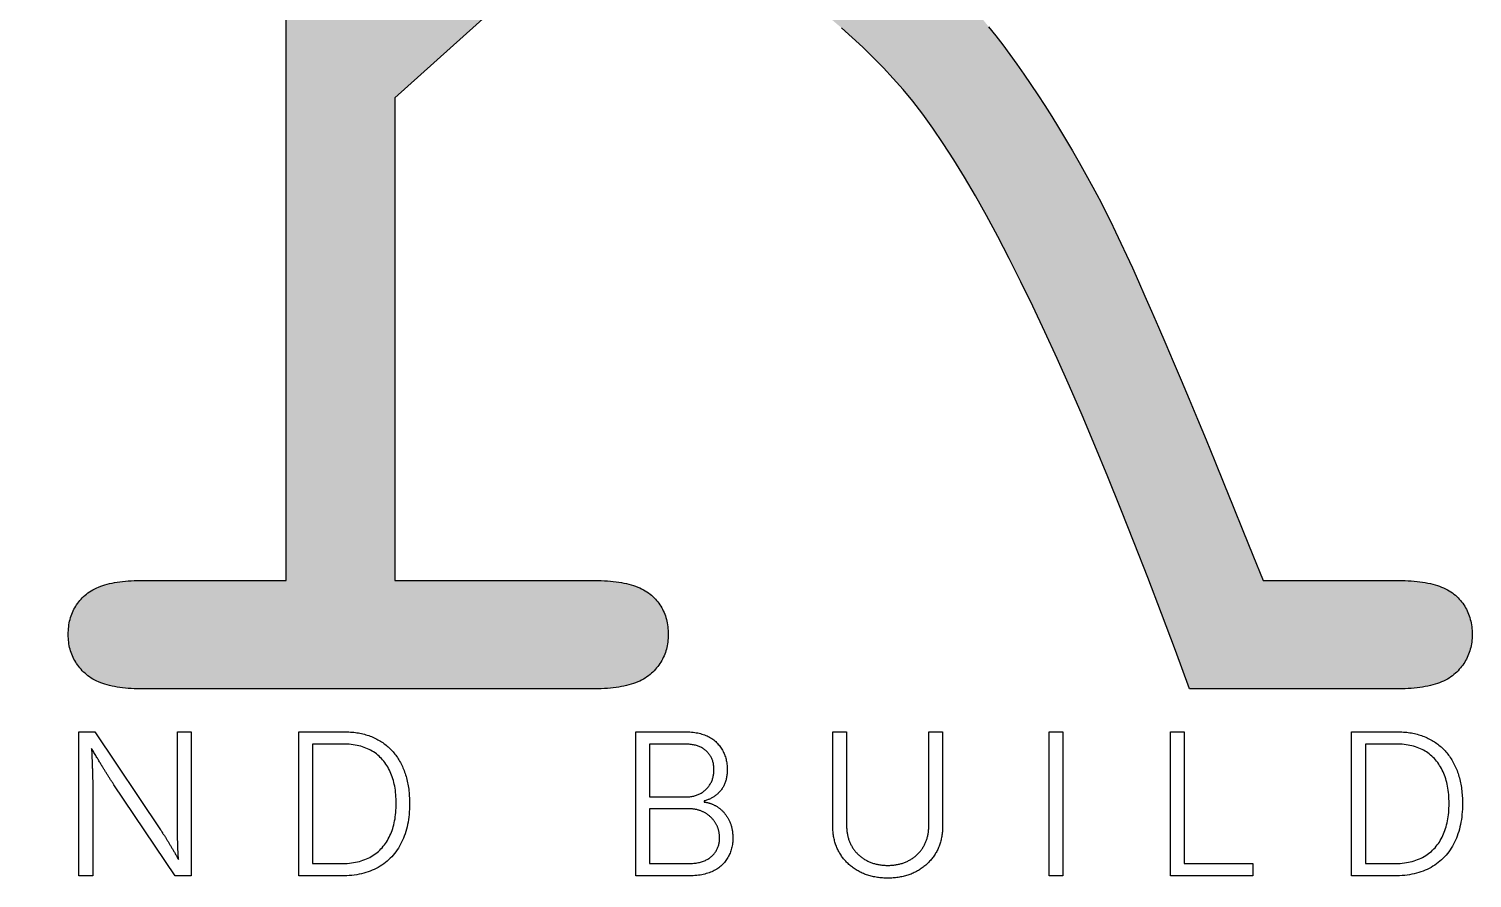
# Model space of a CAD drawing. Header units: millimetres. Extents: x 1.8 to 95.4, y 2.1 to 57.2.
# Drawn here: x 48.6 to 95.41, y 2.07 to 29.63 of the extents above; entities that cross this region are included whole.
import ezdxf

# ---------------------------------------------------------------- set-up
doc = ezdxf.new("R2010")
doc.units = ezdxf.units.MM
for name, color, linetype, true_color in [('LK-CHARCOAL', 7, 'Continuous', 0x2c2c2c), ('LK-CHARCOAL-FILL', 7, 'Continuous', 0x2c2c2c), ('LK-GOLD', 7, 'Continuous', 0xc9a96e)]:
    doc.layers.add(name, color=color, linetype=linetype, true_color=true_color)

msp = doc.modelspace()

# ---------------------------------------------------------------- hatches: boundary and pattern name
at = {"layer": 'LK-CHARCOAL-FILL', "true_color": 0x2c2c2c}
h = msp.add_hatch(color=7, dxfattribs=at)
h.paths.add_polyline_path([(16.057, 53.666), (16.057, 11.73), (39.411, 11.73), (39.411, 25.709), (39.412, 25.812), (39.415, 25.913), (39.419, 26.011), (39.425, 26.107), (39.433, 26.201), (39.443, 26.292), (39.454, 26.381), (39.467, 26.467), (39.482, 26.55), (39.498, 26.631), (39.517, 26.71), (39.537, 26.786), (39.559, 26.86), (39.582, 26.931), (39.607, 27), (39.634, 27.067), (39.663, 27.13), (39.694, 27.192), (39.726, 27.251), (39.76, 27.307), (39.796, 27.361), (39.833, 27.413), (39.873, 27.462), (39.914, 27.508), (39.956, 27.553), (39.999, 27.595), (40.044, 27.636), (40.089, 27.675), (40.135, 27.711), (40.183, 27.746), (40.231, 27.779), (40.281, 27.811), (40.331, 27.84), (40.383, 27.867), (40.435, 27.893), (40.489, 27.916), (40.544, 27.938), (40.599, 27.958), (40.656, 27.976), (40.713, 27.992), (40.772, 28.006), (40.832, 28.018), (40.892, 28.029), (40.954, 28.037), (41.017, 28.044), (41.08, 28.049), (41.145, 28.052), (41.211, 28.052), (41.273, 28.052), (41.335, 28.049), (41.395, 28.044), (41.455, 28.038), (41.514, 28.03), (41.572, 28.02), (41.629, 28.008), (41.685, 27.994), (41.741, 27.979), (41.795, 27.962), (41.849, 27.943), (41.902, 27.922), (41.953, 27.899), (42.004, 27.874), (42.055, 27.848), (42.104, 27.82), (42.152, 27.79), (42.2, 27.758), (42.246, 27.725), (42.292, 27.689), (42.337, 27.652), (42.381, 27.613), (42.424, 27.572), (42.467, 27.529), (42.507, 27.484), (42.547, 27.437), (42.584, 27.386), (42.62, 27.333), (42.654, 27.278), (42.686, 27.219), (42.717, 27.158), (42.746, 27.094), (42.773, 27.028), (42.798, 26.959), (42.821, 26.887), (42.843, 26.813), (42.863, 26.735), (42.882, 26.655), (42.898, 26.573), (42.913, 26.488), (42.926, 26.4), (42.937, 26.309), (42.947, 26.216), (42.955, 26.12), (42.961, 26.021), (42.965, 25.92), (42.968, 25.815), (42.969, 25.709), (42.969, 8.214), (4.129, 8.214), (4.026, 8.215), (3.925, 8.218), (3.827, 8.222), (3.731, 8.228), (3.637, 8.236), (3.546, 8.246), (3.458, 8.257), (3.371, 8.27), (3.288, 8.285), (3.207, 8.301), (3.128, 8.32), (3.052, 8.34), (2.978, 8.362), (2.907, 8.385), (2.838, 8.41), (2.772, 8.438), (2.708, 8.466), (2.646, 8.497), (2.587, 8.529), (2.531, 8.563), (2.477, 8.599), (2.425, 8.636), (2.376, 8.676), (2.33, 8.717), (2.285, 8.759), (2.243, 8.802), (2.202, 8.846), (2.164, 8.891), (2.127, 8.937), (2.092, 8.983), (2.059, 9.031), (2.028, 9.079), (1.998, 9.129), (1.971, 9.179), (1.945, 9.23), (1.922, 9.282), (1.9, 9.334), (1.88, 9.388), (1.862, 9.442), (1.846, 9.498), (1.832, 9.554), (1.82, 9.611), (1.809, 9.669), (1.801, 9.728), (1.794, 9.788), (1.789, 9.848), (1.787, 9.91), (1.786, 9.972), (1.787, 10.038), (1.789, 10.102), (1.794, 10.166), (1.801, 10.228), (1.809, 10.29), (1.82, 10.35), (1.832, 10.409), (1.846, 10.467), (1.862, 10.524), (1.88, 10.58), (1.9, 10.635), (1.922, 10.689), (1.945, 10.741), (1.971, 10.793), (1.998, 10.843), (2.028, 10.893), (2.059, 10.941), (2.092, 10.988), (2.127, 11.034), (2.164, 11.079), (2.202, 11.123), (2.243, 11.166), (2.285, 11.208), (2.33, 11.249), (2.376, 11.288), (2.425, 11.325), (2.477, 11.361), (2.531, 11.396), (2.587, 11.428), (2.646, 11.459), (2.708, 11.488), (2.772, 11.516), (2.838, 11.542), (2.907, 11.566), (2.978, 11.589), (3.052, 11.61), (3.128, 11.629), (3.207, 11.646), (3.288, 11.662), (3.371, 11.676), (3.458, 11.689), (3.546, 11.7), (3.637, 11.709), (3.731, 11.717), (3.827, 11.722), (3.925, 11.727), (4.026, 11.729), (4.129, 11.73), (12.5, 11.73), (12.5, 53.666), (4.129, 53.666), (4.026, 53.667), (3.925, 53.67), (3.827, 53.674), (3.731, 53.68), (3.637, 53.687), (3.546, 53.696), (3.458, 53.707), (3.371, 53.72), (3.288, 53.734), (3.207, 53.75), (3.128, 53.767), (3.052, 53.787), (2.978, 53.808), (2.907, 53.83), (2.838, 53.854), (2.772, 53.88), (2.708, 53.908), (2.646, 53.937), (2.587, 53.968), (2.531, 54.001), (2.477, 54.035), (2.425, 54.071), (2.376, 54.108), (2.33, 54.148), (2.285, 54.188), (2.243, 54.23), (2.202, 54.273), (2.164, 54.317), (2.127, 54.362), (2.092, 54.408), (2.059, 54.455), (2.028, 54.503), (1.998, 54.553), (1.971, 54.603), (1.945, 54.655), (1.922, 54.707), (1.9, 54.761), (1.88, 54.816), (1.862, 54.872), (1.846, 54.929), (1.832, 54.987), (1.82, 55.046), (1.809, 55.106), (1.801, 55.168), (1.794, 55.23), (1.789, 55.294), (1.787, 55.358), (1.786, 55.424), (1.787, 55.49), (1.789, 55.554), (1.794, 55.618), (1.801, 55.68), (1.809, 55.742), (1.82, 55.802), (1.832, 55.861), (1.846, 55.919), (1.862, 55.976), (1.88, 56.032), (1.9, 56.087), (1.922, 56.141), (1.945, 56.193), (1.971, 56.245), (1.998, 56.295), (2.028, 56.345), (2.059, 56.393), (2.092, 56.44), (2.127, 56.486), (2.164, 56.531), (2.202, 56.575), (2.243, 56.618), (2.285, 56.66), (2.33, 56.701), (2.376, 56.74), (2.425, 56.777), (2.477, 56.813), (2.531, 56.848), (2.587, 56.88), (2.646, 56.911), (2.708, 56.94), (2.772, 56.968), (2.838, 56.994), (2.907, 57.018), (2.978, 57.041), (3.052, 57.062), (3.128, 57.081), (3.207, 57.098), (3.288, 57.114), (3.371, 57.128), (3.458, 57.141), (3.546, 57.152), (3.637, 57.161), (3.731, 57.169), (3.827, 57.174), (3.925, 57.179), (4.026, 57.181), (4.129, 57.182), (24.428, 57.182), (24.531, 57.181), (24.632, 57.179), (24.731, 57.174), (24.827, 57.169), (24.92, 57.161), (25.011, 57.152), (25.1, 57.141), (25.186, 57.128), (25.27, 57.114), (25.351, 57.098), (25.429, 57.081), (25.506, 57.062), (25.579, 57.041), (25.651, 57.018), (25.72, 56.994), (25.786, 56.968), (25.85, 56.94), (25.911, 56.911), (25.97, 56.88), (26.027, 56.848), (26.081, 56.813), (26.132, 56.777), (26.181, 56.74), (26.228, 56.701), (26.272, 56.66), (26.315, 56.618), (26.355, 56.575), (26.394, 56.531), (26.431, 56.486), (26.466, 56.44), (26.499, 56.393), (26.53, 56.345), (26.559, 56.295), (26.587, 56.245), (26.612, 56.193), (26.636, 56.141), (26.657, 56.087), (26.677, 56.032), (26.695, 55.976), (26.711, 55.919), (26.725, 55.861), (26.738, 55.802), (26.748, 55.742), (26.757, 55.68), (26.763, 55.618), (26.768, 55.554), (26.771, 55.49), (26.772, 55.424), (26.771, 55.358), (26.768, 55.294), (26.763, 55.23), (26.757, 55.168), (26.748, 55.106), (26.738, 55.046), (26.725, 54.987), (26.711, 54.929), (26.695, 54.872), (26.677, 54.816), (26.657, 54.761), (26.636, 54.707), (26.612, 54.655), (26.587, 54.603), (26.559, 54.553), (26.53, 54.503), (26.499, 54.455), (26.466, 54.408), (26.431, 54.362), (26.394, 54.317), (26.355, 54.273), (26.315, 54.23), (26.272, 54.188), (26.228, 54.148), (26.181, 54.108), (26.132, 54.071), (26.081, 54.035), (26.027, 54.001), (25.97, 53.968), (25.911, 53.937), (25.85, 53.908), (25.786, 53.88), (25.72, 53.854), (25.651, 53.83), (25.579, 53.808), (25.506, 53.787), (25.429, 53.767), (25.351, 53.75), (25.27, 53.734), (25.186, 53.72), (25.1, 53.707), (25.011, 53.696), (24.92, 53.687), (24.827, 53.68), (24.731, 53.674), (24.632, 53.67), (24.531, 53.667), (24.428, 53.666)])
h.paths.add_polyline_path([(60.465, 27.383), (60.465, 11.73), (66.952, 11.73), (67.059, 11.729), (67.163, 11.727), (67.265, 11.722), (67.364, 11.717), (67.46, 11.709), (67.554, 11.7), (67.645, 11.689), (67.733, 11.676), (67.819, 11.662), (67.902, 11.646), (67.983, 11.629), (68.061, 11.61), (68.137, 11.589), (68.209, 11.566), (68.28, 11.542), (68.347, 11.516), (68.412, 11.488), (68.474, 11.459), (68.534, 11.428), (68.591, 11.396), (68.646, 11.361), (68.698, 11.325), (68.747, 11.288), (68.794, 11.249), (68.838, 11.208), (68.88, 11.166), (68.921, 11.123), (68.96, 11.079), (68.997, 11.034), (69.032, 10.988), (69.065, 10.941), (69.096, 10.893), (69.125, 10.843), (69.152, 10.793), (69.178, 10.741), (69.202, 10.689), (69.223, 10.635), (69.243, 10.58), (69.261, 10.524), (69.277, 10.467), (69.291, 10.409), (69.304, 10.35), (69.314, 10.29), (69.322, 10.228), (69.329, 10.166), (69.334, 10.102), (69.337, 10.038), (69.338, 9.972), (69.337, 9.91), (69.334, 9.848), (69.329, 9.788), (69.322, 9.728), (69.314, 9.669), (69.304, 9.611), (69.291, 9.554), (69.277, 9.498), (69.261, 9.442), (69.243, 9.388), (69.223, 9.334), (69.202, 9.282), (69.178, 9.23), (69.152, 9.179), (69.125, 9.129), (69.096, 9.079), (69.065, 9.031), (69.032, 8.983), (68.997, 8.937), (68.96, 8.891), (68.921, 8.846), (68.88, 8.802), (68.838, 8.759), (68.794, 8.717), (68.747, 8.676), (68.698, 8.636), (68.646, 8.599), (68.591, 8.563), (68.534, 8.529), (68.474, 8.497), (68.412, 8.466), (68.347, 8.438), (68.28, 8.41), (68.209, 8.385), (68.137, 8.362), (68.061, 8.34), (67.983, 8.32), (67.902, 8.301), (67.819, 8.285), (67.733, 8.27), (67.645, 8.257), (67.554, 8.246), (67.46, 8.236), (67.364, 8.228), (67.265, 8.222), (67.163, 8.218), (67.059, 8.215), (66.952, 8.214), (52.22, 8.214), (52.116, 8.215), (52.016, 8.218), (51.917, 8.222), (51.821, 8.228), (51.728, 8.236), (51.637, 8.246), (51.548, 8.257), (51.462, 8.27), (51.378, 8.285), (51.297, 8.301), (51.218, 8.32), (51.142, 8.34), (51.068, 8.362), (50.997, 8.385), (50.928, 8.41), (50.862, 8.438), (50.798, 8.466), (50.737, 8.497), (50.678, 8.529), (50.621, 8.563), (50.567, 8.599), (50.516, 8.636), (50.467, 8.676), (50.42, 8.717), (50.376, 8.759), (50.333, 8.802), (50.293, 8.846), (50.254, 8.891), (50.217, 8.937), (50.182, 8.983), (50.149, 9.031), (50.118, 9.079), (50.089, 9.129), (50.061, 9.179), (50.036, 9.23), (50.012, 9.282), (49.99, 9.334), (49.971, 9.388), (49.953, 9.442), (49.937, 9.498), (49.922, 9.554), (49.91, 9.611), (49.9, 9.669), (49.891, 9.728), (49.885, 9.788), (49.88, 9.848), (49.877, 9.91), (49.876, 9.972), (49.877, 10.038), (49.88, 10.102), (49.885, 10.166), (49.891, 10.228), (49.9, 10.29), (49.91, 10.35), (49.922, 10.409), (49.937, 10.467), (49.953, 10.524), (49.971, 10.58), (49.99, 10.635), (50.012, 10.689), (50.036, 10.741), (50.061, 10.793), (50.089, 10.843), (50.118, 10.893), (50.149, 10.941), (50.182, 10.988), (50.217, 11.034), (50.254, 11.079), (50.293, 11.123), (50.333, 11.166), (50.376, 11.208), (50.42, 11.249), (50.467, 11.288), (50.516, 11.325), (50.567, 11.361), (50.621, 11.396), (50.678, 11.428), (50.737, 11.459), (50.798, 11.488), (50.862, 11.516), (50.928, 11.542), (50.997, 11.566), (51.068, 11.589), (51.142, 11.61), (51.218, 11.629), (51.297, 11.646), (51.378, 11.662), (51.462, 11.676), (51.548, 11.689), (51.637, 11.7), (51.728, 11.709), (51.821, 11.717), (51.917, 11.722), (52.016, 11.727), (52.116, 11.729), (52.22, 11.73), (56.949, 11.73), (56.949, 53.666), (52.22, 53.666), (52.116, 53.667), (52.016, 53.67), (51.917, 53.674), (51.821, 53.68), (51.728, 53.687), (51.637, 53.696), (51.548, 53.707), (51.462, 53.72), (51.378, 53.734), (51.297, 53.75), (51.218, 53.767), (51.142, 53.787), (51.068, 53.808), (50.997, 53.83), (50.928, 53.854), (50.862, 53.88), (50.798, 53.908), (50.737, 53.937), (50.678, 53.968), (50.621, 54.001), (50.567, 54.035), (50.516, 54.071), (50.467, 54.108), (50.42, 54.148), (50.376, 54.188), (50.333, 54.23), (50.293, 54.273), (50.254, 54.317), (50.217, 54.362), (50.182, 54.408), (50.149, 54.455), (50.118, 54.503), (50.089, 54.553), (50.061, 54.603), (50.036, 54.655), (50.012, 54.707), (49.99, 54.761), (49.971, 54.816), (49.953, 54.872), (49.937, 54.929), (49.922, 54.987), (49.91, 55.046), (49.9, 55.106), (49.891, 55.168), (49.885, 55.23), (49.88, 55.294), (49.877, 55.358), (49.876, 55.424), (49.877, 55.49), (49.88, 55.554), (49.885, 55.618), (49.891, 55.68), (49.9, 55.742), (49.91, 55.802), (49.922, 55.861), (49.937, 55.919), (49.953, 55.976), (49.971, 56.032), (49.99, 56.087), (50.012, 56.141), (50.036, 56.193), (50.061, 56.245), (50.089, 56.295), (50.118, 56.345), (50.149, 56.393), (50.182, 56.44), (50.217, 56.486), (50.254, 56.531), (50.293, 56.575), (50.333, 56.618), (50.376, 56.66), (50.42, 56.701), (50.467, 56.74), (50.516, 56.777), (50.567, 56.813), (50.621, 56.848), (50.678, 56.88), (50.737, 56.911), (50.798, 56.94), (50.862, 56.968), (50.928, 56.994), (50.997, 57.018), (51.068, 57.041), (51.142, 57.062), (51.218, 57.081), (51.297, 57.098), (51.378, 57.114), (51.462, 57.128), (51.548, 57.141), (51.637, 57.152), (51.728, 57.161), (51.821, 57.169), (51.917, 57.174), (52.016, 57.179), (52.116, 57.181), (52.22, 57.182), (66.952, 57.182), (67.059, 57.181), (67.163, 57.179), (67.265, 57.174), (67.364, 57.169), (67.46, 57.161), (67.554, 57.152), (67.645, 57.141), (67.733, 57.128), (67.819, 57.114), (67.902, 57.098), (67.983, 57.081), (68.061, 57.062), (68.137, 57.041), (68.209, 57.018), (68.28, 56.994), (68.347, 56.968), (68.412, 56.94), (68.474, 56.911), (68.534, 56.88), (68.591, 56.848), (68.646, 56.813), (68.698, 56.777), (68.747, 56.74), (68.794, 56.701), (68.838, 56.66), (68.88, 56.618), (68.921, 56.575), (68.96, 56.531), (68.997, 56.486), (69.032, 56.44), (69.065, 56.393), (69.096, 56.345), (69.125, 56.295), (69.152, 56.245), (69.178, 56.193), (69.202, 56.141), (69.223, 56.087), (69.243, 56.032), (69.261, 55.976), (69.277, 55.919), (69.291, 55.861), (69.304, 55.802), (69.314, 55.742), (69.322, 55.68), (69.329, 55.618), (69.334, 55.554), (69.337, 55.49), (69.338, 55.424), (69.337, 55.358), (69.334, 55.294), (69.329, 55.23), (69.322, 55.168), (69.314, 55.106), (69.304, 55.046), (69.291, 54.987), (69.277, 54.929), (69.261, 54.872), (69.243, 54.816), (69.223, 54.761), (69.202, 54.707), (69.178, 54.655), (69.152, 54.603), (69.125, 54.553), (69.096, 54.503), (69.065, 54.455), (69.032, 54.408), (68.997, 54.362), (68.96, 54.317), (68.921, 54.273), (68.88, 54.23), (68.838, 54.188), (68.794, 54.148), (68.747, 54.108), (68.698, 54.071), (68.646, 54.035), (68.591, 54.001), (68.534, 53.968), (68.474, 53.937), (68.412, 53.908), (68.347, 53.88), (68.28, 53.854), (68.209, 53.83), (68.137, 53.808), (68.061, 53.787), (67.983, 53.767), (67.902, 53.75), (67.819, 53.734), (67.733, 53.72), (67.645, 53.707), (67.554, 53.696), (67.46, 53.687), (67.364, 53.68), (67.265, 53.674), (67.163, 53.67), (67.059, 53.667), (66.952, 53.666), (60.465, 53.666), (60.465, 32.028), (84.739, 53.666), (80.889, 53.666), (80.782, 53.667), (80.678, 53.67), (80.576, 53.674), (80.477, 53.68), (80.381, 53.687), (80.287, 53.696), (80.196, 53.707), (80.108, 53.72), (80.022, 53.734), (79.939, 53.75), (79.858, 53.767), (79.78, 53.787), (79.704, 53.808), (79.632, 53.83), (79.561, 53.854), (79.494, 53.88), (79.429, 53.908), (79.367, 53.937), (79.307, 53.968), (79.25, 54.001), (79.195, 54.035), (79.143, 54.071), (79.094, 54.108), (79.047, 54.148), (79.003, 54.188), (78.961, 54.23), (78.92, 54.273), (78.881, 54.317), (78.844, 54.362), (78.809, 54.408), (78.776, 54.455), (78.745, 54.503), (78.716, 54.553), (78.688, 54.603), (78.663, 54.655), (78.639, 54.707), (78.618, 54.761), (78.598, 54.816), (78.58, 54.872), (78.564, 54.929), (78.55, 54.987), (78.537, 55.046), (78.527, 55.106), (78.518, 55.168), (78.512, 55.23), (78.507, 55.294), (78.504, 55.358), (78.503, 55.424), (78.504, 55.49), (78.507, 55.554), (78.512, 55.618), (78.518, 55.68), (78.527, 55.742), (78.537, 55.802), (78.55, 55.861), (78.564, 55.919), (78.58, 55.976), (78.598, 56.032), (78.618, 56.087), (78.639, 56.141), (78.663, 56.193), (78.688, 56.245), (78.716, 56.295), (78.745, 56.345), (78.776, 56.393), (78.809, 56.44), (78.844, 56.486), (78.881, 56.531), (78.92, 56.575), (78.961, 56.618), (79.003, 56.66), (79.047, 56.701), (79.094, 56.74), (79.143, 56.777), (79.195, 56.813), (79.25, 56.848), (79.307, 56.88), (79.367, 56.911), (79.429, 56.94), (79.494, 56.968), (79.561, 56.994), (79.632, 57.018), (79.704, 57.041), (79.78, 57.062), (79.858, 57.081), (79.939, 57.098), (80.022, 57.114), (80.108, 57.128), (80.196, 57.141), (80.287, 57.152), (80.381, 57.161), (80.477, 57.169), (80.576, 57.174), (80.678, 57.179), (80.782, 57.181), (80.889, 57.182), (91.227, 57.182), (91.33, 57.181), (91.431, 57.179), (91.529, 57.174), (91.625, 57.169), (91.719, 57.161), (91.81, 57.152), (91.898, 57.141), (91.985, 57.128), (92.068, 57.114), (92.149, 57.098), (92.228, 57.081), (92.304, 57.062), (92.378, 57.041), (92.449, 57.018), (92.518, 56.994), (92.584, 56.968), (92.648, 56.94), (92.71, 56.911), (92.769, 56.88), (92.825, 56.848), (92.879, 56.813), (92.931, 56.777), (92.98, 56.74), (93.026, 56.701), (93.071, 56.66), (93.113, 56.618), (93.154, 56.575), (93.192, 56.531), (93.229, 56.486), (93.264, 56.44), (93.297, 56.393), (93.328, 56.345), (93.358, 56.295), (93.385, 56.245), (93.411, 56.193), (93.434, 56.141), (93.456, 56.087), (93.476, 56.032), (93.494, 55.976), (93.51, 55.919), (93.524, 55.861), (93.536, 55.802), (93.547, 55.742), (93.555, 55.68), (93.562, 55.618), (93.567, 55.554), (93.569, 55.49), (93.57, 55.424), (93.569, 55.358), (93.567, 55.294), (93.562, 55.23), (93.555, 55.168), (93.547, 55.106), (93.536, 55.046), (93.524, 54.987), (93.51, 54.929), (93.494, 54.872), (93.476, 54.816), (93.456, 54.761), (93.434, 54.707), (93.411, 54.655), (93.385, 54.603), (93.358, 54.553), (93.328, 54.503), (93.297, 54.455), (93.264, 54.408), (93.229, 54.362), (93.192, 54.317), (93.154, 54.273), (93.113, 54.23), (93.071, 54.188), (93.026, 54.148), (92.98, 54.108), (92.931, 54.071), (92.879, 54.035), (92.825, 54.001), (92.769, 53.968), (92.71, 53.937), (92.648, 53.908), (92.584, 53.88), (92.518, 53.854), (92.449, 53.83), (92.378, 53.808), (92.304, 53.787), (92.228, 53.767), (92.149, 53.75), (92.068, 53.734), (91.985, 53.72), (91.898, 53.707), (91.81, 53.696), (91.719, 53.687), (91.625, 53.68), (91.529, 53.674), (91.431, 53.67), (91.33, 53.667), (91.227, 53.666), (89.804, 53.666), (70.468, 36.381), (70.824, 36.233), (71.176, 36.082), (71.522, 35.928), (71.864, 35.771), (72.2, 35.611), (72.531, 35.447), (72.858, 35.281), (73.179, 35.112), (73.495, 34.939), (73.806, 34.764), (74.112, 34.585), (74.412, 34.404), (74.708, 34.219), (74.998, 34.031), (75.284, 33.841), (75.564, 33.647), (75.84, 33.45), (76.11, 33.25), (76.375, 33.047), (76.635, 32.841), (76.89, 32.632), (77.14, 32.42), (77.385, 32.205), (77.624, 31.987), (77.861, 31.763), (78.097, 31.532), (78.333, 31.293), (78.567, 31.046), (78.801, 30.792), (79.034, 30.53), (79.267, 30.26), (79.499, 29.982), (79.73, 29.697), (79.96, 29.404), (80.189, 29.104), (80.418, 28.795), (80.646, 28.479), (80.874, 28.156), (81.1, 27.824), (81.326, 27.485), (81.551, 27.138), (81.776, 26.784), (81.999, 26.422), (82.222, 26.052), (82.445, 25.674), (82.666, 25.289), (82.887, 24.896), (83.107, 24.495), (83.237, 24.256), (83.376, 23.991), (83.523, 23.7), (83.679, 23.385), (83.844, 23.044), (84.017, 22.677), (84.2, 22.285), (84.391, 21.868), (84.59, 21.425), (84.799, 20.956), (85.016, 20.463), (85.242, 19.943), (85.476, 19.399), (85.719, 18.829), (85.971, 18.233), (86.232, 17.613), (86.502, 16.966), (86.78, 16.294), (87.067, 15.597), (87.362, 14.875), (87.666, 14.127), (87.979, 13.353), (88.301, 12.554), (88.632, 11.73), (93.026, 11.73), (93.133, 11.729), (93.237, 11.727), (93.339, 11.722), (93.438, 11.717), (93.534, 11.709), (93.628, 11.7), (93.719, 11.689), (93.807, 11.676), (93.893, 11.662), (93.977, 11.646), (94.057, 11.629), (94.135, 11.61), (94.211, 11.589), (94.284, 11.566), (94.354, 11.542), (94.421, 11.516), (94.486, 11.488), (94.549, 11.459), (94.608, 11.428), (94.665, 11.396), (94.72, 11.361), (94.772, 11.325), (94.821, 11.288), (94.868, 11.249), (94.912, 11.208), (94.955, 11.166), (94.995, 11.123), (95.034, 11.079), (95.071, 11.034), (95.106, 10.988), (95.139, 10.941), (95.17, 10.893), (95.199, 10.843), (95.227, 10.793), (95.252, 10.741), (95.276, 10.689), (95.298, 10.635), (95.317, 10.58), (95.335, 10.524), (95.351, 10.467), (95.366, 10.409), (95.378, 10.35), (95.388, 10.29), (95.397, 10.228), (95.403, 10.166), (95.408, 10.102), (95.411, 10.038), (95.412, 9.972), (95.411, 9.91), (95.408, 9.848), (95.403, 9.788), (95.397, 9.728), (95.388, 9.669), (95.378, 9.611), (95.366, 9.554), (95.351, 9.498), (95.335, 9.442), (95.317, 9.388), (95.298, 9.334), (95.276, 9.282), (95.252, 9.23), (95.227, 9.179), (95.199, 9.129), (95.17, 9.079), (95.139, 9.031), (95.106, 8.983), (95.071, 8.937), (95.034, 8.891), (94.995, 8.846), (94.955, 8.802), (94.912, 8.759), (94.868, 8.717), (94.821, 8.676), (94.772, 8.636), (94.72, 8.599), (94.665, 8.563), (94.608, 8.529), (94.549, 8.497), (94.486, 8.466), (94.421, 8.438), (94.354, 8.41), (94.284, 8.385), (94.211, 8.362), (94.135, 8.34), (94.057, 8.32), (93.977, 8.301), (93.893, 8.285), (93.807, 8.27), (93.719, 8.257), (93.628, 8.246), (93.534, 8.236), (93.438, 8.228), (93.339, 8.222), (93.237, 8.218), (93.133, 8.215), (93.026, 8.214), (86.246, 8.214), (85.789, 9.455), (85.338, 10.658), (84.892, 11.823), (84.453, 12.951), (84.02, 14.042), (83.594, 15.095), (83.173, 16.111), (82.758, 17.089), (82.35, 18.03), (81.947, 18.934), (81.551, 19.8), (81.161, 20.629), (80.777, 21.42), (80.399, 22.174), (80.027, 22.891), (79.661, 23.57), (79.302, 24.211), (78.948, 24.815), (78.601, 25.382), (78.259, 25.912), (77.924, 26.404), (77.595, 26.858), (77.272, 27.275), (76.955, 27.655), (76.638, 28.011), (76.314, 28.359), (75.984, 28.698), (75.647, 29.027), (75.304, 29.348), (74.954, 29.66), (74.597, 29.963), (74.234, 30.257), (73.865, 30.542), (73.489, 30.818), (73.106, 31.085), (72.717, 31.343), (72.322, 31.592), (71.919, 31.833), (71.511, 32.064), (71.095, 32.287), (70.674, 32.5), (70.245, 32.705), (69.81, 32.9), (69.369, 33.087), (68.921, 33.265), (68.467, 33.434), (68.006, 33.593), (67.538, 33.744)])

# ---------------------------------------------------------------- linework, layer by layer
at = {"layer": 'LK-CHARCOAL'}
for points in [[(67.538, 33.744), (60.465, 27.383), (60.465, 11.73), (66.952, 11.73), (67.059, 11.729), (67.163, 11.727), (67.265, 11.722), (67.364, 11.717), (67.46, 11.709), (67.554, 11.7), (67.645, 11.689), (67.733, 11.676), (67.819, 11.662), (67.902, 11.646), (67.983, 11.629), (68.061, 11.61), (68.137, 11.589), (68.209, 11.566), (68.28, 11.542), (68.347, 11.516), (68.412, 11.488), (68.474, 11.459), (68.534, 11.428), (68.591, 11.396), (68.646, 11.361), (68.698, 11.325), (68.747, 11.288), (68.794, 11.249), (68.838, 11.208), (68.88, 11.166), (68.921, 11.123), (68.96, 11.079), (68.997, 11.034), (69.032, 10.988), (69.065, 10.941), (69.096, 10.893), (69.125, 10.843), (69.152, 10.793), (69.178, 10.741), (69.202, 10.689), (69.223, 10.635), (69.243, 10.58), (69.261, 10.524), (69.277, 10.467), (69.291, 10.409), (69.304, 10.35), (69.314, 10.29), (69.322, 10.228), (69.329, 10.166), (69.334, 10.102), (69.337, 10.038), (69.338, 9.972), (69.337, 9.91), (69.334, 9.848), (69.329, 9.788), (69.322, 9.728), (69.314, 9.669), (69.304, 9.611), (69.291, 9.554), (69.277, 9.498), (69.261, 9.442), (69.243, 9.388), (69.223, 9.334), (69.202, 9.282), (69.178, 9.23), (69.152, 9.179), (69.125, 9.129), (69.096, 9.079), (69.065, 9.031), (69.032, 8.983), (68.997, 8.937), (68.96, 8.891), (68.921, 8.846), (68.88, 8.802), (68.838, 8.759), (68.794, 8.717), (68.747, 8.676), (68.698, 8.636), (68.646, 8.599), (68.591, 8.563), (68.534, 8.529), (68.474, 8.497), (68.412, 8.466), (68.347, 8.438), (68.28, 8.41), (68.209, 8.385), (68.137, 8.362), (68.061, 8.34), (67.983, 8.32), (67.902, 8.301), (67.819, 8.285), (67.733, 8.27), (67.645, 8.257), (67.554, 8.246), (67.46, 8.236), (67.364, 8.228), (67.265, 8.222), (67.163, 8.218), (67.059, 8.215), (66.952, 8.214), (52.22, 8.214), (52.116, 8.215), (52.016, 8.218), (51.917, 8.222), (51.821, 8.228), (51.728, 8.236), (51.637, 8.246), (51.548, 8.257), (51.462, 8.27), (51.378, 8.285), (51.297, 8.301), (51.218, 8.32), (51.142, 8.34), (51.068, 8.362), (50.997, 8.385), (50.928, 8.41), (50.862, 8.438), (50.798, 8.466), (50.737, 8.497), (50.678, 8.529), (50.621, 8.563), (50.567, 8.599), (50.516, 8.636), (50.467, 8.676), (50.42, 8.717), (50.376, 8.759), (50.333, 8.802), (50.293, 8.846), (50.254, 8.891), (50.217, 8.937), (50.182, 8.983), (50.149, 9.031), (50.118, 9.079), (50.089, 9.129), (50.061, 9.179), (50.036, 9.23), (50.012, 9.282), (49.99, 9.334), (49.971, 9.388), (49.953, 9.442), (49.937, 9.498), (49.922, 9.554), (49.91, 9.611), (49.9, 9.669), (49.891, 9.728), (49.885, 9.788), (49.88, 9.848), (49.877, 9.91), (49.876, 9.972), (49.877, 10.038), (49.88, 10.102), (49.885, 10.166), (49.891, 10.228), (49.9, 10.29), (49.91, 10.35), (49.922, 10.409), (49.937, 10.467), (49.953, 10.524), (49.971, 10.58), (49.99, 10.635), (50.012, 10.689), (50.036, 10.741), (50.061, 10.793), (50.089, 10.843), (50.118, 10.893), (50.149, 10.941), (50.182, 10.988), (50.217, 11.034), (50.254, 11.079), (50.293, 11.123), (50.333, 11.166), (50.376, 11.208), (50.42, 11.249), (50.467, 11.288), (50.516, 11.325), (50.567, 11.361), (50.621, 11.396), (50.678, 11.428), (50.737, 11.459), (50.798, 11.488), (50.862, 11.516), (50.928, 11.542), (50.997, 11.566), (51.068, 11.589), (51.142, 11.61), (51.218, 11.629), (51.297, 11.646), (51.378, 11.662), (51.462, 11.676), (51.548, 11.689), (51.637, 11.7), (51.728, 11.709), (51.821, 11.717), (51.917, 11.722), (52.016, 11.727), (52.116, 11.729), (52.22, 11.73), (56.949, 11.73), (56.949, 53.666)], [(79.73, 29.697), (79.96, 29.404), (80.189, 29.104), (80.418, 28.795), (80.646, 28.479), (80.874, 28.156), (81.1, 27.824), (81.326, 27.485), (81.551, 27.138), (81.776, 26.784), (81.999, 26.422), (82.222, 26.052), (82.445, 25.674), (82.666, 25.289), (82.887, 24.896), (83.107, 24.495), (83.237, 24.256), (83.376, 23.991), (83.523, 23.7), (83.679, 23.385), (83.844, 23.044), (84.017, 22.677), (84.2, 22.285), (84.391, 21.868), (84.59, 21.425), (84.799, 20.956), (85.016, 20.463), (85.242, 19.943), (85.476, 19.399), (85.719, 18.829), (85.971, 18.233), (86.232, 17.613), (86.502, 16.966), (86.78, 16.294), (87.067, 15.597), (87.362, 14.875), (87.666, 14.127), (87.979, 13.353), (88.301, 12.554), (88.632, 11.73), (93.026, 11.73), (93.133, 11.729), (93.237, 11.727), (93.339, 11.722), (93.438, 11.717), (93.534, 11.709), (93.628, 11.7), (93.719, 11.689), (93.807, 11.676), (93.893, 11.662), (93.977, 11.646), (94.057, 11.629), (94.135, 11.61), (94.211, 11.589), (94.284, 11.566), (94.354, 11.542), (94.421, 11.516), (94.486, 11.488), (94.549, 11.459), (94.608, 11.428), (94.665, 11.396), (94.72, 11.361), (94.772, 11.325), (94.821, 11.288), (94.868, 11.249), (94.912, 11.208), (94.955, 11.166), (94.995, 11.123), (95.034, 11.079), (95.071, 11.034), (95.106, 10.988), (95.139, 10.941), (95.17, 10.893), (95.199, 10.843), (95.227, 10.793), (95.252, 10.741), (95.276, 10.689), (95.298, 10.635), (95.317, 10.58), (95.335, 10.524), (95.351, 10.467), (95.366, 10.409), (95.378, 10.35), (95.388, 10.29), (95.397, 10.228), (95.403, 10.166), (95.408, 10.102), (95.411, 10.038), (95.412, 9.972), (95.411, 9.91), (95.408, 9.848), (95.403, 9.788), (95.397, 9.728), (95.388, 9.669), (95.378, 9.611), (95.366, 9.554), (95.351, 9.498), (95.335, 9.442), (95.317, 9.388), (95.298, 9.334), (95.276, 9.282), (95.252, 9.23), (95.227, 9.179), (95.199, 9.129), (95.17, 9.079), (95.139, 9.031), (95.106, 8.983), (95.071, 8.937), (95.034, 8.891), (94.995, 8.846), (94.955, 8.802), (94.912, 8.759), (94.868, 8.717), (94.821, 8.676), (94.772, 8.636), (94.72, 8.599), (94.665, 8.563), (94.608, 8.529), (94.549, 8.497), (94.486, 8.466), (94.421, 8.438), (94.354, 8.41), (94.284, 8.385), (94.211, 8.362), (94.135, 8.34), (94.057, 8.32), (93.977, 8.301), (93.893, 8.285), (93.807, 8.27), (93.719, 8.257), (93.628, 8.246), (93.534, 8.236), (93.438, 8.228), (93.339, 8.222), (93.237, 8.218), (93.133, 8.215), (93.026, 8.214), (86.246, 8.214), (85.789, 9.455), (85.338, 10.658), (84.892, 11.823), (84.453, 12.951), (84.02, 14.042), (83.594, 15.095), (83.173, 16.111), (82.758, 17.089), (82.35, 18.03), (81.947, 18.934), (81.551, 19.8), (81.161, 20.629), (80.777, 21.42), (80.399, 22.174), (80.027, 22.891), (79.661, 23.57), (79.302, 24.211), (78.948, 24.815), (78.601, 25.382), (78.259, 25.912), (77.924, 26.404), (77.595, 26.858), (77.272, 27.275), (76.955, 27.655), (76.638, 28.011), (76.314, 28.359), (75.984, 28.698), (75.647, 29.027), (75.304, 29.348), (74.954, 29.66)]]:
    msp.add_lwpolyline(points, dxfattribs=at)
at = {"layer": 'LK-GOLD'}
for points in [[(50.221, 2.143), (50.221, 6.82), (50.736, 6.82), (52.867, 3.643), (52.877, 3.628), (52.887, 3.613), (52.897, 3.598), (52.907, 3.583), (52.917, 3.567), (52.928, 3.551), (52.938, 3.534), (52.949, 3.518), (52.96, 3.501), (52.971, 3.484), (52.982, 3.467), (52.993, 3.449), (53.004, 3.431), (53.016, 3.413), (53.027, 3.395), (53.039, 3.376), (53.051, 3.357), (53.063, 3.338), (53.075, 3.319), (53.087, 3.299), (53.1, 3.279), (53.112, 3.259), (53.125, 3.239), (53.137, 3.218), (53.15, 3.197), (53.163, 3.176), (53.176, 3.155), (53.189, 3.134), (53.202, 3.112), (53.215, 3.09), (53.228, 3.069), (53.241, 3.047), (53.254, 3.024), (53.267, 3.002), (53.28, 2.98), (53.293, 2.957), (53.306, 2.934), (53.319, 2.911), (53.332, 2.888), (53.345, 2.865), (53.358, 2.842), (53.372, 2.818), (53.385, 2.794), (53.398, 2.77), (53.411, 2.746), (53.425, 2.722), (53.438, 2.698), (53.451, 2.673), (53.45, 2.699), (53.448, 2.724), (53.447, 2.75), (53.445, 2.775), (53.444, 2.8), (53.443, 2.825), (53.441, 2.85), (53.44, 2.874), (53.439, 2.899), (53.438, 2.923), (53.437, 2.947), (53.436, 2.972), (53.435, 2.996), (53.434, 3.019), (53.433, 3.043), (53.432, 3.067), (53.431, 3.09), (53.43, 3.114), (53.429, 3.137), (53.429, 3.16), (53.428, 3.183), (53.427, 3.206), (53.427, 3.228), (53.426, 3.251), (53.426, 3.273), (53.425, 3.295), (53.425, 3.317), (53.424, 3.339), (53.424, 3.361), (53.423, 3.382), (53.423, 3.403), (53.423, 3.424), (53.422, 3.444), (53.422, 3.464), (53.422, 3.485), (53.421, 3.504), (53.421, 3.524), (53.421, 3.543), (53.421, 3.563), (53.421, 3.582), (53.42, 3.6), (53.42, 3.619), (53.42, 3.637), (53.42, 3.655), (53.42, 3.673), (53.42, 3.69), (53.42, 3.708), (53.42, 3.725), (53.42, 6.82), (53.866, 6.82), (53.866, 2.143), (53.348, 2.143), (51.358, 5.1), (51.344, 5.12), (51.33, 5.14), (51.317, 5.161), (51.303, 5.181), (51.29, 5.201), (51.276, 5.222), (51.263, 5.243), (51.249, 5.263), (51.236, 5.284), (51.222, 5.305), (51.209, 5.326), (51.195, 5.347), (51.182, 5.368), (51.168, 5.389), (51.155, 5.41), (51.141, 5.432), (51.128, 5.453), (51.115, 5.475), (51.101, 5.496), (51.088, 5.518), (51.074, 5.54), (51.061, 5.561), (51.048, 5.583), (51.034, 5.605), (51.021, 5.627), (51.007, 5.65), (50.993, 5.673), (50.979, 5.697), (50.964, 5.721), (50.949, 5.746), (50.934, 5.771), (50.919, 5.797), (50.903, 5.823), (50.887, 5.849), (50.87, 5.876), (50.854, 5.904), (50.837, 5.932), (50.82, 5.961), (50.802, 5.99), (50.785, 6.019), (50.767, 6.05), (50.748, 6.08), (50.73, 6.111), (50.711, 6.143), (50.692, 6.175), (50.672, 6.207), (50.653, 6.24), (50.633, 6.274), (50.634, 6.242), (50.635, 6.211), (50.636, 6.181), (50.638, 6.15), (50.639, 6.12), (50.64, 6.09), (50.641, 6.06), (50.642, 6.031), (50.644, 6.002), (50.645, 5.973), (50.646, 5.944), (50.647, 5.915), (50.648, 5.887), (50.649, 5.859), (50.65, 5.832), (50.651, 5.804), (50.652, 5.777), (50.653, 5.75), (50.654, 5.724), (50.655, 5.697), (50.656, 5.671), (50.657, 5.645), (50.658, 5.62), (50.659, 5.594), (50.66, 5.569), (50.661, 5.544), (50.662, 5.52), (50.663, 5.496), (50.663, 5.473), (50.664, 5.45), (50.665, 5.427), (50.665, 5.405), (50.666, 5.383), (50.666, 5.362), (50.667, 5.341), (50.667, 5.32), (50.668, 5.3), (50.668, 5.28), (50.669, 5.26), (50.669, 5.241), (50.669, 5.222), (50.67, 5.204), (50.67, 5.186), (50.67, 5.169), (50.67, 5.152), (50.67, 5.135), (50.67, 5.119), (50.67, 5.103), (50.67, 2.143)], [(58.734, 2.143), (57.352, 2.143), (57.352, 6.82), (58.815, 6.82), (58.871, 6.819), (58.925, 6.818), (58.979, 6.816), (59.033, 6.812), (59.085, 6.808), (59.137, 6.802), (59.189, 6.796), (59.24, 6.789), (59.29, 6.781), (59.339, 6.771), (59.388, 6.761), (59.436, 6.75), (59.483, 6.738), (59.53, 6.725), (59.576, 6.711), (59.622, 6.696), (59.666, 6.68), (59.71, 6.663), (59.754, 6.645), (59.797, 6.626), (59.839, 6.606), (59.88, 6.585), (59.921, 6.563), (59.961, 6.541), (60, 6.517), (60.039, 6.492), (60.077, 6.467), (60.114, 6.441), (60.15, 6.414), (60.185, 6.386), (60.22, 6.357), (60.254, 6.327), (60.287, 6.297), (60.32, 6.266), (60.351, 6.234), (60.382, 6.201), (60.412, 6.167), (60.442, 6.132), (60.47, 6.097), (60.498, 6.061), (60.525, 6.023), (60.551, 5.986), (60.577, 5.947), (60.601, 5.907), (60.625, 5.867), (60.648, 5.825), (60.671, 5.783), (60.692, 5.74), (60.713, 5.696), (60.733, 5.652), (60.752, 5.607), (60.77, 5.561), (60.787, 5.514), (60.803, 5.467), (60.819, 5.419), (60.833, 5.37), (60.847, 5.321), (60.86, 5.27), (60.872, 5.22), (60.883, 5.168), (60.893, 5.116), (60.902, 5.063), (60.911, 5.009), (60.918, 4.955), (60.925, 4.9), (60.931, 4.844), (60.935, 4.787), (60.939, 4.73), (60.943, 4.672), (60.945, 4.613), (60.946, 4.554), (60.946, 4.494), (60.945, 4.403), (60.942, 4.313), (60.937, 4.225), (60.93, 4.139), (60.921, 4.054), (60.91, 3.972), (60.897, 3.89), (60.882, 3.811), (60.865, 3.733), (60.846, 3.657), (60.825, 3.582), (60.802, 3.509), (60.777, 3.438), (60.75, 3.369), (60.721, 3.301), (60.69, 3.235), (60.657, 3.17), (60.622, 3.108), (60.585, 3.046), (60.545, 2.987), (60.504, 2.929), (60.461, 2.873), (60.416, 2.819), (60.369, 2.766), (60.32, 2.715), (60.269, 2.666), (60.217, 2.62), (60.163, 2.576), (60.107, 2.533), (60.05, 2.493), (59.991, 2.455), (59.931, 2.42), (59.868, 2.386), (59.804, 2.355), (59.739, 2.326), (59.671, 2.299), (59.602, 2.274), (59.532, 2.251), (59.459, 2.23), (59.385, 2.212), (59.31, 2.196), (59.232, 2.182), (59.153, 2.17), (59.073, 2.16), (58.99, 2.153), (58.907, 2.147), (58.821, 2.144), (58.734, 2.143)], [(68.284, 2.143), (68.284, 6.82), (69.876, 6.82), (69.932, 6.819), (69.987, 6.817), (70.041, 6.814), (70.094, 6.81), (70.146, 6.805), (70.197, 6.798), (70.246, 6.79), (70.294, 6.781), (70.341, 6.771), (70.387, 6.759), (70.432, 6.747), (70.475, 6.733), (70.517, 6.718), (70.559, 6.701), (70.598, 6.684), (70.637, 6.665), (70.675, 6.645), (70.711, 6.624), (70.747, 6.602), (70.781, 6.578), (70.814, 6.553), (70.845, 6.527), (70.876, 6.5), (70.905, 6.471), (70.933, 6.442), (70.96, 6.412), (70.986, 6.382), (71.011, 6.35), (71.034, 6.319), (71.056, 6.286), (71.077, 6.253), (71.097, 6.22), (71.116, 6.185), (71.133, 6.151), (71.149, 6.115), (71.164, 6.079), (71.178, 6.042), (71.19, 6.005), (71.202, 5.967), (71.212, 5.929), (71.221, 5.89), (71.229, 5.85), (71.235, 5.81), (71.241, 5.769), (71.245, 5.727), (71.248, 5.685), (71.25, 5.642), (71.25, 5.599), (71.25, 5.563), (71.249, 5.527), (71.247, 5.492), (71.244, 5.458), (71.241, 5.424), (71.237, 5.391), (71.232, 5.359), (71.227, 5.327), (71.22, 5.296), (71.213, 5.265), (71.205, 5.236), (71.197, 5.206), (71.187, 5.178), (71.177, 5.15), (71.166, 5.123), (71.155, 5.097), (71.143, 5.071), (71.129, 5.046), (71.116, 5.021), (71.101, 4.997), (71.086, 4.974), (71.07, 4.951), (71.053, 4.93), (71.035, 4.908), (71.017, 4.888), (70.999, 4.868), (70.98, 4.848), (70.961, 4.829), (70.941, 4.811), (70.922, 4.793), (70.901, 4.776), (70.881, 4.76), (70.86, 4.744), (70.839, 4.728), (70.817, 4.714), (70.795, 4.7), (70.773, 4.686), (70.75, 4.673), (70.727, 4.661), (70.703, 4.649), (70.68, 4.638), (70.655, 4.627), (70.631, 4.617), (70.606, 4.607), (70.581, 4.599), (70.555, 4.59), (70.53, 4.583), (70.503, 4.576), (70.503, 4.538), (70.522, 4.536), (70.54, 4.534), (70.559, 4.532), (70.577, 4.529), (70.596, 4.526), (70.614, 4.522), (70.633, 4.518), (70.651, 4.513), (70.669, 4.508), (70.687, 4.503), (70.706, 4.497), (70.724, 4.49), (70.742, 4.484), (70.76, 4.476), (70.778, 4.469), (70.796, 4.46), (70.814, 4.452), (70.832, 4.443), (70.85, 4.433), (70.868, 4.423), (70.886, 4.413), (70.904, 4.402), (70.922, 4.391), (70.94, 4.379), (70.957, 4.367), (70.975, 4.355), (70.992, 4.342), (71.009, 4.329), (71.025, 4.315), (71.042, 4.301), (71.058, 4.286), (71.074, 4.272), (71.089, 4.256), (71.105, 4.241), (71.12, 4.225), (71.135, 4.208), (71.149, 4.191), (71.164, 4.174), (71.178, 4.157), (71.191, 4.139), (71.205, 4.12), (71.218, 4.102), (71.231, 4.082), (71.244, 4.063), (71.257, 4.043), (71.269, 4.023), (71.281, 4.002), (71.293, 3.981), (71.304, 3.959), (71.315, 3.937), (71.326, 3.915), (71.335, 3.893), (71.345, 3.87), (71.354, 3.847), (71.362, 3.823), (71.37, 3.8), (71.378, 3.775), (71.385, 3.751), (71.391, 3.726), (71.398, 3.701), (71.403, 3.675), (71.408, 3.65), (71.413, 3.624), (71.417, 3.597), (71.421, 3.57), (71.424, 3.543), (71.426, 3.516), (71.429, 3.488), (71.43, 3.46), (71.432, 3.431), (71.432, 3.402), (71.432, 3.373), (71.432, 3.329), (71.43, 3.286), (71.427, 3.243), (71.423, 3.201), (71.417, 3.159), (71.41, 3.118), (71.402, 3.078), (71.393, 3.038), (71.382, 2.999), (71.37, 2.961), (71.357, 2.923), (71.343, 2.886), (71.327, 2.85), (71.311, 2.814), (71.293, 2.779), (71.273, 2.744), (71.253, 2.71), (71.231, 2.677), (71.208, 2.644), (71.184, 2.613), (71.159, 2.581), (71.132, 2.551), (71.104, 2.521), (71.075, 2.491), (71.044, 2.463), (71.012, 2.436), (70.979, 2.41), (70.944, 2.385), (70.908, 2.361), (70.871, 2.339), (70.832, 2.318), (70.792, 2.298), (70.751, 2.279), (70.708, 2.261), (70.664, 2.245), (70.618, 2.23), (70.571, 2.216), (70.523, 2.203), (70.473, 2.192), (70.422, 2.182), (70.369, 2.172), (70.315, 2.165), (70.26, 2.158), (70.204, 2.153), (70.146, 2.148), (70.086, 2.145), (70.026, 2.143), (69.963, 2.143)], [(76.457, 2.071), (76.414, 2.071), (76.37, 2.072), (76.327, 2.074), (76.285, 2.077), (76.243, 2.08), (76.201, 2.084), (76.16, 2.089), (76.12, 2.095), (76.079, 2.101), (76.04, 2.108), (76, 2.116), (75.961, 2.124), (75.923, 2.134), (75.885, 2.144), (75.847, 2.155), (75.81, 2.166), (75.773, 2.179), (75.737, 2.192), (75.701, 2.205), (75.666, 2.22), (75.631, 2.235), (75.596, 2.251), (75.562, 2.268), (75.528, 2.286), (75.495, 2.304), (75.462, 2.323), (75.431, 2.342), (75.399, 2.362), (75.368, 2.382), (75.338, 2.403), (75.309, 2.425), (75.28, 2.447), (75.252, 2.469), (75.224, 2.493), (75.197, 2.516), (75.171, 2.541), (75.145, 2.566), (75.12, 2.591), (75.095, 2.617), (75.071, 2.644), (75.048, 2.671), (75.025, 2.698), (75.003, 2.726), (74.982, 2.755), (74.961, 2.785), (74.941, 2.814), (74.921, 2.845), (74.902, 2.876), (74.884, 2.907), (74.866, 2.939), (74.849, 2.971), (74.833, 3.004), (74.818, 3.037), (74.804, 3.07), (74.79, 3.104), (74.777, 3.138), (74.765, 3.172), (74.754, 3.207), (74.743, 3.242), (74.734, 3.277), (74.725, 3.313), (74.716, 3.349), (74.709, 3.386), (74.702, 3.423), (74.697, 3.46), (74.692, 3.498), (74.687, 3.536), (74.684, 3.574), (74.681, 3.613), (74.679, 3.652), (74.678, 3.691), (74.678, 3.731), (74.678, 6.82), (75.123, 6.82), (75.123, 3.763), (75.124, 3.732), (75.124, 3.702), (75.126, 3.672), (75.128, 3.642), (75.13, 3.613), (75.134, 3.584), (75.137, 3.555), (75.142, 3.526), (75.147, 3.498), (75.152, 3.47), (75.158, 3.442), (75.165, 3.415), (75.172, 3.388), (75.18, 3.361), (75.188, 3.334), (75.197, 3.308), (75.207, 3.282), (75.217, 3.256), (75.228, 3.23), (75.239, 3.205), (75.251, 3.18), (75.263, 3.155), (75.276, 3.131), (75.29, 3.107), (75.304, 3.083), (75.318, 3.059), (75.333, 3.036), (75.349, 3.014), (75.365, 2.992), (75.381, 2.97), (75.398, 2.948), (75.415, 2.928), (75.433, 2.907), (75.451, 2.887), (75.47, 2.868), (75.489, 2.848), (75.509, 2.83), (75.529, 2.811), (75.55, 2.793), (75.571, 2.776), (75.592, 2.759), (75.614, 2.742), (75.637, 2.726), (75.66, 2.71), (75.683, 2.695), (75.707, 2.68), (75.731, 2.665), (75.756, 2.651), (75.781, 2.638), (75.806, 2.625), (75.832, 2.612), (75.859, 2.601), (75.885, 2.589), (75.912, 2.579), (75.939, 2.568), (75.967, 2.559), (75.995, 2.55), (76.023, 2.542), (76.052, 2.534), (76.081, 2.527), (76.11, 2.52), (76.14, 2.514), (76.17, 2.508), (76.201, 2.503), (76.232, 2.499), (76.263, 2.495), (76.294, 2.492), (76.326, 2.49), (76.358, 2.488), (76.391, 2.486), (76.424, 2.485), (76.457, 2.485), (76.491, 2.485), (76.524, 2.486), (76.556, 2.488), (76.588, 2.49), (76.62, 2.492), (76.652, 2.495), (76.683, 2.499), (76.714, 2.503), (76.744, 2.508), (76.774, 2.514), (76.804, 2.52), (76.834, 2.527), (76.863, 2.534), (76.891, 2.542), (76.92, 2.55), (76.948, 2.559), (76.975, 2.568), (77.003, 2.579), (77.03, 2.589), (77.056, 2.601), (77.082, 2.612), (77.108, 2.625), (77.134, 2.638), (77.159, 2.651), (77.184, 2.665), (77.208, 2.68), (77.232, 2.695), (77.255, 2.71), (77.278, 2.726), (77.3, 2.742), (77.322, 2.759), (77.344, 2.776), (77.365, 2.793), (77.385, 2.811), (77.405, 2.83), (77.425, 2.848), (77.444, 2.868), (77.463, 2.887), (77.481, 2.907), (77.499, 2.928), (77.516, 2.948), (77.533, 2.97), (77.549, 2.992), (77.565, 3.014), (77.58, 3.036), (77.595, 3.059), (77.609, 3.083), (77.623, 3.107), (77.637, 3.131), (77.65, 3.155), (77.662, 3.18), (77.674, 3.205), (77.685, 3.23), (77.696, 3.256), (77.706, 3.282), (77.715, 3.308), (77.724, 3.334), (77.732, 3.361), (77.74, 3.388), (77.747, 3.415), (77.754, 3.442), (77.76, 3.47), (77.765, 3.498), (77.77, 3.526), (77.774, 3.555), (77.778, 3.584), (77.781, 3.613), (77.784, 3.642), (77.786, 3.672), (77.787, 3.702), (77.788, 3.732), (77.788, 3.763), (77.788, 6.82), (78.234, 6.82), (78.234, 3.731), (78.234, 3.691), (78.232, 3.652), (78.23, 3.613), (78.228, 3.574), (78.224, 3.536), (78.22, 3.498), (78.215, 3.46), (78.209, 3.423), (78.202, 3.386), (78.195, 3.349), (78.187, 3.313), (78.178, 3.277), (78.168, 3.242), (78.158, 3.207), (78.146, 3.172), (78.134, 3.138), (78.121, 3.104), (78.108, 3.07), (78.093, 3.037), (78.078, 3.004), (78.062, 2.971), (78.045, 2.939), (78.028, 2.907), (78.01, 2.876), (77.991, 2.845), (77.971, 2.814), (77.951, 2.785), (77.93, 2.755), (77.908, 2.726), (77.886, 2.698), (77.864, 2.671), (77.84, 2.644), (77.816, 2.617), (77.792, 2.591), (77.767, 2.566), (77.741, 2.541), (77.715, 2.516), (77.688, 2.493), (77.66, 2.469), (77.632, 2.447), (77.603, 2.425), (77.574, 2.403), (77.544, 2.382), (77.513, 2.362), (77.482, 2.342), (77.45, 2.323), (77.418, 2.304), (77.385, 2.286), (77.351, 2.268), (77.317, 2.251), (77.283, 2.235), (77.248, 2.22), (77.213, 2.205), (77.177, 2.192), (77.141, 2.179), (77.104, 2.166), (77.067, 2.155), (77.029, 2.144), (76.991, 2.134), (76.953, 2.124), (76.914, 2.116), (76.875, 2.108), (76.835, 2.101), (76.795, 2.095), (76.754, 2.089), (76.713, 2.084), (76.672, 2.08), (76.63, 2.077), (76.587, 2.074), (76.544, 2.072), (76.501, 2.071), (76.457, 2.071)], [(82.135, 6.82), (82.135, 2.143), (81.689, 2.143), (81.689, 6.82)], [(85.625, 2.143), (85.625, 6.82), (86.074, 6.82), (86.074, 2.542), (88.296, 2.542), (88.296, 2.143)], [(92.885, 2.143), (91.504, 2.143), (91.504, 6.82), (92.966, 6.82), (93.022, 6.819), (93.076, 6.818), (93.13, 6.816), (93.184, 6.812), (93.237, 6.808), (93.289, 6.802), (93.34, 6.796), (93.391, 6.789), (93.441, 6.781), (93.49, 6.771), (93.539, 6.761), (93.587, 6.75), (93.634, 6.738), (93.681, 6.725), (93.727, 6.711), (93.773, 6.696), (93.817, 6.68), (93.861, 6.663), (93.905, 6.645), (93.948, 6.626), (93.99, 6.606), (94.031, 6.585), (94.072, 6.563), (94.112, 6.541), (94.151, 6.517), (94.19, 6.492), (94.228, 6.467), (94.265, 6.441), (94.301, 6.414), (94.337, 6.386), (94.371, 6.357), (94.405, 6.327), (94.439, 6.297), (94.471, 6.266), (94.503, 6.234), (94.533, 6.201), (94.564, 6.167), (94.593, 6.132), (94.621, 6.097), (94.649, 6.061), (94.676, 6.023), (94.702, 5.986), (94.728, 5.947), (94.752, 5.907), (94.776, 5.867), (94.799, 5.825), (94.822, 5.783), (94.843, 5.74), (94.864, 5.696), (94.884, 5.652), (94.903, 5.607), (94.921, 5.561), (94.938, 5.514), (94.955, 5.467), (94.97, 5.419), (94.985, 5.37), (94.998, 5.321), (95.011, 5.27), (95.023, 5.22), (95.034, 5.168), (95.044, 5.116), (95.054, 5.063), (95.062, 5.009), (95.069, 4.955), (95.076, 4.9), (95.082, 4.844), (95.087, 4.787), (95.091, 4.73), (95.094, 4.672), (95.096, 4.613), (95.097, 4.554), (95.098, 4.494), (95.097, 4.403), (95.094, 4.313), (95.089, 4.225), (95.082, 4.139), (95.073, 4.054), (95.062, 3.972), (95.049, 3.89), (95.033, 3.811), (95.016, 3.733), (94.997, 3.657), (94.976, 3.582), (94.953, 3.509), (94.928, 3.438), (94.901, 3.369), (94.872, 3.301), (94.841, 3.235), (94.808, 3.17), (94.773, 3.108), (94.736, 3.046), (94.697, 2.987), (94.655, 2.929), (94.612, 2.873), (94.567, 2.819), (94.52, 2.766), (94.471, 2.715), (94.42, 2.666), (94.368, 2.62), (94.314, 2.576), (94.259, 2.533), (94.201, 2.493), (94.142, 2.455), (94.082, 2.42), (94.019, 2.386), (93.955, 2.355), (93.89, 2.326), (93.822, 2.299), (93.753, 2.274), (93.683, 2.251), (93.611, 2.23), (93.537, 2.212), (93.461, 2.196), (93.384, 2.182), (93.305, 2.17), (93.224, 2.16), (93.142, 2.153), (93.058, 2.147), (92.972, 2.144), (92.885, 2.143)], [(57.798, 2.542), (58.708, 2.542), (58.782, 2.542), (58.854, 2.545), (58.925, 2.55), (58.994, 2.556), (59.062, 2.564), (59.128, 2.574), (59.193, 2.586), (59.256, 2.599), (59.318, 2.614), (59.378, 2.631), (59.436, 2.65), (59.493, 2.671), (59.549, 2.693), (59.603, 2.718), (59.655, 2.744), (59.706, 2.772), (59.755, 2.801), (59.803, 2.833), (59.849, 2.866), (59.894, 2.901), (59.938, 2.938), (59.979, 2.977), (60.019, 3.017), (60.058, 3.059), (60.095, 3.103), (60.131, 3.149), (60.165, 3.195), (60.197, 3.243), (60.228, 3.293), (60.257, 3.343), (60.285, 3.395), (60.311, 3.449), (60.336, 3.504), (60.358, 3.56), (60.38, 3.618), (60.4, 3.677), (60.418, 3.737), (60.434, 3.799), (60.449, 3.863), (60.463, 3.927), (60.475, 3.993), (60.485, 4.061), (60.494, 4.129), (60.501, 4.199), (60.506, 4.271), (60.51, 4.344), (60.513, 4.418), (60.513, 4.494), (60.513, 4.568), (60.51, 4.641), (60.506, 4.713), (60.501, 4.783), (60.494, 4.852), (60.486, 4.92), (60.476, 4.986), (60.464, 5.051), (60.451, 5.115), (60.437, 5.177), (60.421, 5.238), (60.403, 5.298), (60.384, 5.356), (60.363, 5.413), (60.341, 5.469), (60.317, 5.523), (60.292, 5.576), (60.265, 5.627), (60.237, 5.677), (60.207, 5.726), (60.176, 5.774), (60.143, 5.82), (60.108, 5.865), (60.072, 5.908), (60.035, 5.95), (59.996, 5.99), (59.956, 6.028), (59.914, 6.065), (59.871, 6.1), (59.827, 6.133), (59.781, 6.164), (59.733, 6.193), (59.685, 6.221), (59.635, 6.247), (59.583, 6.271), (59.53, 6.293), (59.476, 6.313), (59.421, 6.332), (59.363, 6.349), (59.305, 6.364), (59.245, 6.378), (59.184, 6.389), (59.121, 6.399), (59.057, 6.407), (58.992, 6.413), (58.925, 6.418), (58.857, 6.42), (58.787, 6.421), (57.798, 6.421)], [(68.73, 4.707), (69.907, 4.707), (69.941, 4.708), (69.974, 4.709), (70.007, 4.711), (70.04, 4.714), (70.071, 4.718), (70.103, 4.723), (70.133, 4.729), (70.163, 4.735), (70.193, 4.743), (70.222, 4.751), (70.25, 4.76), (70.278, 4.77), (70.305, 4.781), (70.332, 4.793), (70.358, 4.805), (70.384, 4.819), (70.409, 4.833), (70.434, 4.849), (70.458, 4.865), (70.481, 4.882), (70.504, 4.9), (70.526, 4.918), (70.548, 4.938), (70.569, 4.958), (70.59, 4.98), (70.609, 5.001), (70.628, 5.023), (70.646, 5.046), (70.663, 5.069), (70.679, 5.092), (70.694, 5.116), (70.709, 5.14), (70.722, 5.165), (70.735, 5.19), (70.747, 5.216), (70.758, 5.242), (70.768, 5.268), (70.777, 5.295), (70.785, 5.323), (70.792, 5.351), (70.799, 5.379), (70.805, 5.408), (70.809, 5.437), (70.813, 5.466), (70.816, 5.496), (70.819, 5.527), (70.82, 5.558), (70.82, 5.589), (70.82, 5.62), (70.819, 5.65), (70.817, 5.679), (70.814, 5.708), (70.81, 5.737), (70.805, 5.765), (70.8, 5.792), (70.794, 5.819), (70.787, 5.846), (70.779, 5.872), (70.77, 5.898), (70.76, 5.923), (70.75, 5.948), (70.739, 5.972), (70.727, 5.996), (70.714, 6.019), (70.7, 6.042), (70.685, 6.064), (70.67, 6.086), (70.654, 6.108), (70.637, 6.129), (70.619, 6.149), (70.6, 6.169), (70.58, 6.189), (70.56, 6.208), (70.539, 6.226), (70.517, 6.243), (70.494, 6.26), (70.47, 6.276), (70.446, 6.291), (70.42, 6.305), (70.394, 6.318), (70.367, 6.331), (70.34, 6.342), (70.311, 6.353), (70.282, 6.363), (70.251, 6.372), (70.221, 6.381), (70.189, 6.389), (70.156, 6.395), (70.123, 6.401), (70.089, 6.407), (70.053, 6.411), (70.018, 6.415), (69.981, 6.418), (69.944, 6.42), (69.905, 6.421), (69.866, 6.421), (68.73, 6.421)], [(91.949, 2.542), (92.86, 2.542), (92.933, 2.542), (93.006, 2.545), (93.076, 2.55), (93.146, 2.556), (93.213, 2.564), (93.279, 2.574), (93.344, 2.586), (93.407, 2.599), (93.469, 2.614), (93.529, 2.631), (93.587, 2.65), (93.644, 2.671), (93.7, 2.693), (93.754, 2.718), (93.806, 2.744), (93.857, 2.772), (93.906, 2.801), (93.954, 2.833), (94.001, 2.866), (94.045, 2.901), (94.089, 2.938), (94.13, 2.977), (94.171, 3.017), (94.209, 3.059), (94.246, 3.103), (94.282, 3.149), (94.316, 3.195), (94.348, 3.243), (94.379, 3.293), (94.408, 3.343), (94.436, 3.395), (94.462, 3.449), (94.487, 3.504), (94.51, 3.56), (94.531, 3.618), (94.551, 3.677), (94.569, 3.737), (94.585, 3.799), (94.6, 3.863), (94.614, 3.927), (94.626, 3.993), (94.636, 4.061), (94.645, 4.129), (94.652, 4.199), (94.657, 4.271), (94.661, 4.344), (94.664, 4.418), (94.664, 4.494), (94.664, 4.568), (94.661, 4.641), (94.658, 4.713), (94.652, 4.783), (94.645, 4.852), (94.637, 4.92), (94.627, 4.986), (94.615, 5.051), (94.602, 5.115), (94.588, 5.177), (94.572, 5.238), (94.554, 5.298), (94.535, 5.356), (94.514, 5.413), (94.492, 5.469), (94.468, 5.523), (94.443, 5.576), (94.416, 5.627), (94.388, 5.677), (94.358, 5.726), (94.327, 5.774), (94.294, 5.82), (94.259, 5.865), (94.223, 5.908), (94.186, 5.95), (94.147, 5.99), (94.107, 6.028), (94.065, 6.065), (94.022, 6.1), (93.978, 6.133), (93.932, 6.164), (93.885, 6.193), (93.836, 6.221), (93.786, 6.247), (93.734, 6.271), (93.682, 6.293), (93.627, 6.313), (93.572, 6.332), (93.515, 6.349), (93.456, 6.364), (93.396, 6.378), (93.335, 6.389), (93.272, 6.399), (93.208, 6.407), (93.143, 6.413), (93.076, 6.418), (93.008, 6.42), (92.938, 6.421), (91.949, 6.421)], [(68.73, 2.542), (69.954, 2.542), (69.998, 2.542), (70.041, 2.543), (70.083, 2.545), (70.124, 2.548), (70.164, 2.552), (70.204, 2.556), (70.242, 2.562), (70.279, 2.568), (70.315, 2.575), (70.351, 2.583), (70.385, 2.591), (70.419, 2.601), (70.451, 2.611), (70.483, 2.622), (70.513, 2.634), (70.543, 2.647), (70.571, 2.66), (70.599, 2.675), (70.626, 2.69), (70.652, 2.706), (70.676, 2.723), (70.7, 2.741), (70.723, 2.759), (70.745, 2.778), (70.766, 2.798), (70.786, 2.819), (70.805, 2.84), (70.824, 2.861), (70.841, 2.883), (70.858, 2.905), (70.873, 2.927), (70.888, 2.95), (70.902, 2.974), (70.915, 2.998), (70.927, 3.022), (70.938, 3.046), (70.948, 3.072), (70.958, 3.097), (70.966, 3.123), (70.974, 3.15), (70.981, 3.176), (70.986, 3.204), (70.991, 3.231), (70.995, 3.26), (70.998, 3.288), (71.001, 3.317), (71.002, 3.347), (71.002, 3.376), (71.002, 3.398), (71.002, 3.42), (71, 3.442), (70.999, 3.463), (70.997, 3.484), (70.994, 3.505), (70.991, 3.526), (70.988, 3.547), (70.984, 3.567), (70.98, 3.588), (70.975, 3.608), (70.97, 3.628), (70.965, 3.648), (70.959, 3.668), (70.952, 3.687), (70.945, 3.706), (70.938, 3.726), (70.93, 3.745), (70.922, 3.763), (70.913, 3.782), (70.904, 3.801), (70.894, 3.819), (70.884, 3.837), (70.874, 3.855), (70.863, 3.873), (70.852, 3.89), (70.84, 3.908), (70.828, 3.924), (70.816, 3.941), (70.803, 3.957), (70.79, 3.973), (70.777, 3.989), (70.763, 4.004), (70.749, 4.019), (70.734, 4.034), (70.72, 4.048), (70.704, 4.062), (70.689, 4.076), (70.673, 4.09), (70.657, 4.103), (70.64, 4.116), (70.623, 4.128), (70.606, 4.141), (70.588, 4.152), (70.57, 4.164), (70.552, 4.176), (70.533, 4.187), (70.514, 4.197), (70.495, 4.208), (70.475, 4.218), (70.455, 4.227), (70.435, 4.236), (70.415, 4.245), (70.394, 4.253), (70.373, 4.261), (70.352, 4.268), (70.33, 4.275), (70.308, 4.281), (70.286, 4.287), (70.264, 4.293), (70.241, 4.298), (70.218, 4.302), (70.195, 4.307), (70.171, 4.31), (70.147, 4.314), (70.123, 4.316), (70.099, 4.319), (70.074, 4.321), (70.049, 4.322), (70.024, 4.324), (69.999, 4.324), (69.973, 4.324), (68.73, 4.324)]]:
    msp.add_lwpolyline(points, close=True, dxfattribs=at)

doc.saveas('drawing.dxf')
